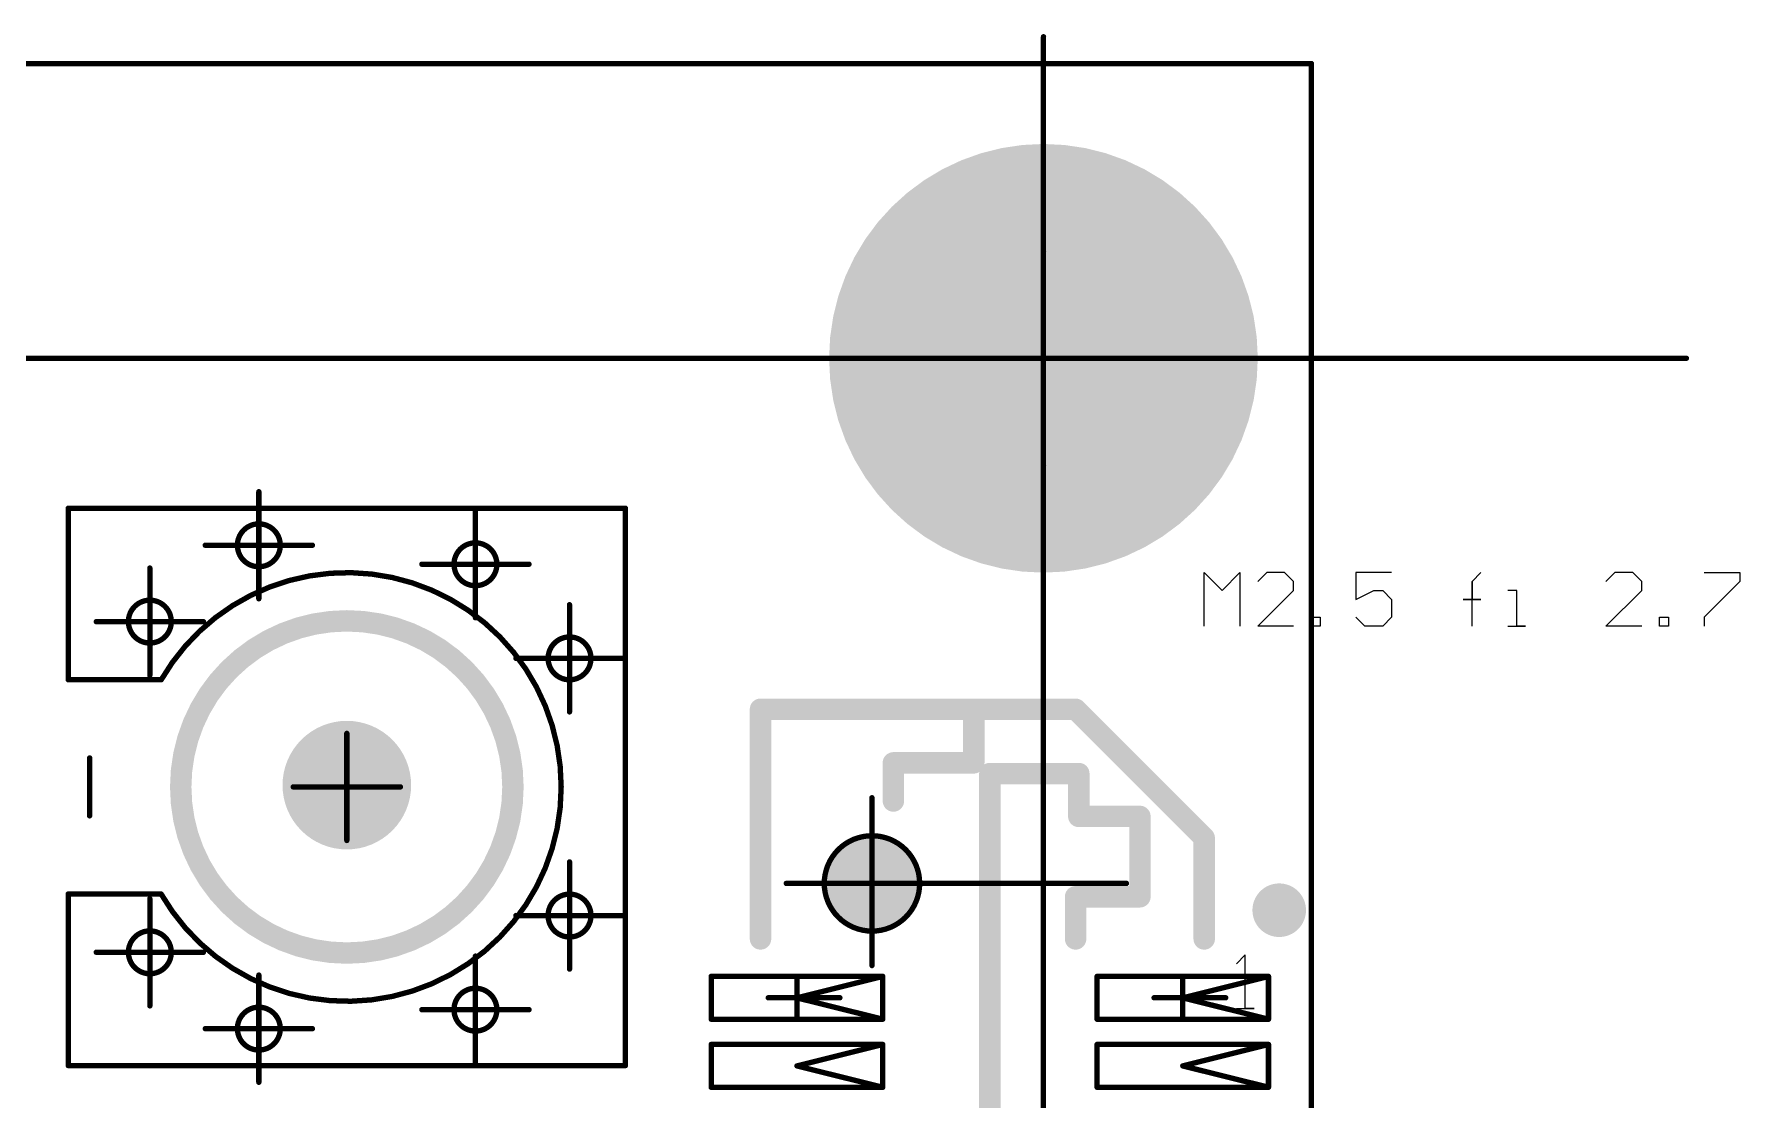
# Model space of a CAD drawing. Header units: millimetres. Extents: x 17 to 134, y 31 to 67.
# Drawn here: x 118.08 to 134, y 56.33 to 66.28 of the extents above; entities that cross this region are included whole.
import ezdxf

# ---------------------------------------------------------------- set-up
doc = ezdxf.new("R2010")
doc.units = ezdxf.units.MM
for name, color, linetype in [('Mechanical1', 6, 'Continuous'), ('Mechanical2', 216, 'Continuous'), ('Mechanical8', 56, 'Continuous'), ('MultiLayer', 9, 'Continuous'), ('PadHoleLayer', 156, 'Continuous'), ('TopOverlay', 2, 'Continuous')]:
    doc.layers.add(name, color=color, linetype=linetype)

# ---------------------------------------------------------------- blocks, each defined once
blk = doc.blocks.new('AMPHENOL_SMP_MSLD_PCT_10_50')
at = {"layer": 'Mechanical8', "const_width": 0.05}
for points in [[(-2.6, 2.6), (-1, 2.6)], [(-2.6, 2.6), (-2.6, -2.6)], [(-1, 2.6), (-1, 1.732)], [(1, 2.6), (1, 1.732)], [(1, 2.6), (2.6, 2.6)], [(2.6, 2.6), (2.6, -2.6)], [(-0.27, 2.4), (0.27, 2.4)], [(-1.543, 2.338), (-1.543, 1.838)], [(1.543, 2.338), (1.543, 1.838)], [(-2.043, 1.838), (-1.543, 1.838)], [(-1.543, 1.838), (-1.043, 1.838)], [(-1.543, 1.838), (-1.543, 1.338)], [(1.043, 1.838), (1.543, 1.838)], [(1.543, 1.838), (2.043, 1.838)], [(1.543, 1.838), (1.543, 1.338)], [(-2.255, 1.321), (-2.255, 0.821)], [(2.255, 1.321), (2.255, 0.821)], [(-2.755, 0.821), (-2.255, 0.821)], [(-2.255, 0.821), (-1.755, 0.821)], [(-2.255, 0.821), (-2.255, 0.321)], [(1.755, 0.821), (2.255, 0.821)], [(2.255, 0.821), (2.755, 0.821)], [(2.255, 0.821), (2.255, 0.321)], [(0, 0.5), (0, 0)], [(-0.5, 0), (0, 0)], [(0, 0), (0.5, 0)], [(0, 0), (0, -0.5)], [(-2.078, -0.7), (-2.078, -1.2)], [(2.078, -0.7), (2.078, -1.2)], [(-2.578, -1.2), (-2.078, -1.2)], [(-2.078, -1.2), (-1.578, -1.2)], [(-2.078, -1.2), (-2.078, -1.7)], [(1.578, -1.2), (2.078, -1.2)], [(2.078, -1.2), (2.578, -1.2)], [(2.078, -1.2), (2.078, -1.7)], [(-1.2, -1.578), (-1.2, -2.078)], [(1.2, -1.578), (1.2, -2.078)], [(-1.7, -2.078), (-1.2, -2.078)], [(-1.2, -2.078), (-0.7, -2.078)], [(-1.2, -2.078), (-1.2, -2.578)], [(0.7, -2.078), (1.2, -2.078)], [(1.2, -2.078), (1.7, -2.078)], [(1.2, -2.078), (1.2, -2.578)], [(-2.6, -2.6), (2.6, -2.6)]]:
    blk.add_lwpolyline(points, dxfattribs=at)
at = {"layer": 'Mechanical8'}
for points, const_width in [([(-2.612, 2.6, 1), (-2.587, 2.6, 1)], 0.025), ([(-2.612, 2.6, 1), (-2.587, 2.6, 1)], 0.025), ([(-1.012, 2.6, 1), (-0.987, 2.6, 1)], 0.025), ([(-1.012, 2.6, 1), (-0.987, 2.6, 1)], 0.025), ([(0.988, 2.6, 1), (1.013, 2.6, 1)], 0.025), ([(0.988, 2.6, 1), (1.013, 2.6, 1)], 0.025), ([(2.588, 2.6, 1), (2.613, 2.6, 1)], 0.025), ([(2.588, 2.6, 1), (2.613, 2.6, 1)], 0.025), ([(-0.282, 2.4, 1), (-0.257, 2.4, 1)], 0.025), ([(0.258, 2.4, 1), (0.283, 2.4, 1)], 0.025), ([(-1.555, 2.338, 1), (-1.53, 2.338, 1)], 0.025), ([(1.53, 2.338, 1), (1.555, 2.338, 1)], 0.025), ([(-1.343, 1.838, 1), (-1.743, 1.838, 1)], 0.05), ([(1.743, 1.838, 1), (1.343, 1.838, 1)], 0.05), ([(-2.055, 1.838, 1), (-2.03, 1.838, 1)], 0.025), ([(-1.755, 1.838, 1), (-1.73, 1.838, 1)], 0.025), ([(-1.555, 1.838, 1), (-1.53, 1.838, 1)], 0.025), ([(-1.555, 1.838, 1), (-1.53, 1.838, 1)], 0.025), ([(-1.555, 1.838, 1), (-1.53, 1.838, 1)], 0.025), ([(-1.555, 1.838, 1), (-1.53, 1.838, 1)], 0.025), ([(-1.355, 1.838, 1), (-1.33, 1.838, 1)], 0.025), ([(-1.055, 1.838, 1), (-1.03, 1.838, 1)], 0.025), ([(-1.012, 1.732, 1), (-0.987, 1.732, 1)], 0.025), ([(-1.012, 1.732, 1), (-0.987, 1.732, 1)], 0.025), ([(0.988, 1.732, 1), (1.013, 1.732, 1)], 0.025), ([(0.988, 1.732, 1), (1.013, 1.732, 1)], 0.025), ([(1.03, 1.838, 1), (1.055, 1.838, 1)], 0.025), ([(1.33, 1.838, 1), (1.355, 1.838, 1)], 0.025), ([(1.53, 1.838, 1), (1.555, 1.838, 1)], 0.025), ([(1.53, 1.838, 1), (1.555, 1.838, 1)], 0.025), ([(1.53, 1.838, 1), (1.555, 1.838, 1)], 0.025), ([(1.53, 1.838, 1), (1.555, 1.838, 1)], 0.025), ([(1.73, 1.838, 1), (1.755, 1.838, 1)], 0.025), ([(2.03, 1.838, 1), (2.055, 1.838, 1)], 0.025), ([(-2.268, 1.321, 1), (-2.243, 1.321, 1)], 0.025), ([(-1.555, 1.338, 1), (-1.53, 1.338, 1)], 0.025), ([(1.53, 1.338, 1), (1.555, 1.338, 1)], 0.025), ([(2.243, 1.321, 1), (2.268, 1.321, 1)], 0.025), ([(-2.055, 0.821, 1), (-2.455, 0.821, 1)], 0.05), ([(2.455, 0.821, 1), (2.055, 0.821, 1)], 0.05), ([(-2.768, 0.821, 1), (-2.743, 0.821, 1)], 0.025), ([(-2.468, 0.821, 1), (-2.443, 0.821, 1)], 0.025), ([(-2.268, 0.821, 1), (-2.243, 0.821, 1)], 0.025), ([(-2.268, 0.821, 1), (-2.243, 0.821, 1)], 0.025), ([(-2.268, 0.821, 1), (-2.243, 0.821, 1)], 0.025), ([(-2.268, 0.821, 1), (-2.243, 0.821, 1)], 0.025), ([(-2.068, 0.821, 1), (-2.043, 0.821, 1)], 0.025), ([(-1.768, 0.821, 1), (-1.743, 0.821, 1)], 0.025), ([(1.743, 0.821, 1), (1.768, 0.821, 1)], 0.025), ([(2.043, 0.821, 1), (2.068, 0.821, 1)], 0.025), ([(2.243, 0.821, 1), (2.268, 0.821, 1)], 0.025), ([(2.243, 0.821, 1), (2.268, 0.821, 1)], 0.025), ([(2.243, 0.821, 1), (2.268, 0.821, 1)], 0.025), ([(2.243, 0.821, 1), (2.268, 0.821, 1)], 0.025), ([(2.443, 0.821, 1), (2.468, 0.821, 1)], 0.025), ([(2.743, 0.821, 1), (2.768, 0.821, 1)], 0.025), ([(-0.012, 0.5, 1), (0.013, 0.5, 1)], 0.025), ([(-2.268, 0.321, 1), (-2.243, 0.321, 1)], 0.025), ([(2.243, 0.321, 1), (2.268, 0.321, 1)], 0.025), ([(-0.512, 0, 1), (-0.487, 0, 1)], 0.025), ([(-0.012, 0, 1), (0.013, 0, 1)], 0.025), ([(-0.012, 0, 1), (0.013, 0, 1)], 0.025), ([(-0.012, 0, 1), (0.013, 0, 1)], 0.025), ([(-0.012, 0, 1), (0.013, 0, 1)], 0.025), ([(0.488, 0, 1), (0.513, 0, 1)], 0.025), ([(-0.012, -0.5, 1), (0.013, -0.5, 1)], 0.025), ([(-2.091, -0.7, 1), (-2.066, -0.7, 1)], 0.025), ([(2.066, -0.7, 1), (2.091, -0.7, 1)], 0.025), ([(-1.878, -1.2, 1), (-2.278, -1.2, 1)], 0.05), ([(2.278, -1.2, 1), (1.878, -1.2, 1)], 0.05), ([(-2.591, -1.2, 1), (-2.566, -1.2, 1)], 0.025), ([(-2.291, -1.2, 1), (-2.266, -1.2, 1)], 0.025), ([(-2.091, -1.2, 1), (-2.066, -1.2, 1)], 0.025), ([(-2.091, -1.2, 1), (-2.066, -1.2, 1)], 0.025), ([(-2.091, -1.2, 1), (-2.066, -1.2, 1)], 0.025), ([(-2.091, -1.2, 1), (-2.066, -1.2, 1)], 0.025), ([(-1.891, -1.2, 1), (-1.866, -1.2, 1)], 0.025), ([(-1.591, -1.2, 1), (-1.566, -1.2, 1)], 0.025), ([(1.566, -1.2, 1), (1.591, -1.2, 1)], 0.025), ([(1.866, -1.2, 1), (1.891, -1.2, 1)], 0.025), ([(2.066, -1.2, 1), (2.091, -1.2, 1)], 0.025), ([(2.066, -1.2, 1), (2.091, -1.2, 1)], 0.025), ([(2.066, -1.2, 1), (2.091, -1.2, 1)], 0.025), ([(2.066, -1.2, 1), (2.091, -1.2, 1)], 0.025), ([(2.266, -1.2, 1), (2.291, -1.2, 1)], 0.025), ([(2.566, -1.2, 1), (2.591, -1.2, 1)], 0.025), ([(-1.212, -1.578, 1), (-1.187, -1.578, 1)], 0.025), ([(1.188, -1.578, 1), (1.213, -1.578, 1)], 0.025), ([(-2.091, -1.7, 1), (-2.066, -1.7, 1)], 0.025), ([(2.066, -1.7, 1), (2.091, -1.7, 1)], 0.025), ([(-1, -2.078, 1), (-1.4, -2.078, 1)], 0.05), ([(1.4, -2.078, 1), (1, -2.078, 1)], 0.05), ([(-1.712, -2.078, 1), (-1.687, -2.078, 1)], 0.025), ([(-1.412, -2.078, 1), (-1.387, -2.078, 1)], 0.025), ([(-1.212, -2.078, 1), (-1.187, -2.078, 1)], 0.025), ([(-1.212, -2.078, 1), (-1.187, -2.078, 1)], 0.025), ([(-1.212, -2.078, 1), (-1.187, -2.078, 1)], 0.025), ([(-1.212, -2.078, 1), (-1.187, -2.078, 1)], 0.025), ([(-1.012, -2.078, 1), (-0.987, -2.078, 1)], 0.025), ([(-0.712, -2.078, 1), (-0.687, -2.078, 1)], 0.025), ([(0.688, -2.078, 1), (0.713, -2.078, 1)], 0.025), ([(0.988, -2.078, 1), (1.013, -2.078, 1)], 0.025), ([(1.188, -2.078, 1), (1.213, -2.078, 1)], 0.025), ([(1.188, -2.078, 1), (1.213, -2.078, 1)], 0.025), ([(1.188, -2.078, 1), (1.213, -2.078, 1)], 0.025), ([(1.188, -2.078, 1), (1.213, -2.078, 1)], 0.025), ([(1.388, -2.078, 1), (1.413, -2.078, 1)], 0.025), ([(1.688, -2.078, 1), (1.713, -2.078, 1)], 0.025), ([(-2.612, -2.6, 1), (-2.587, -2.6, 1)], 0.025), ([(-2.612, -2.6, 1), (-2.587, -2.6, 1)], 0.025), ([(-1.212, -2.578, 1), (-1.187, -2.578, 1)], 0.025), ([(1.188, -2.578, 1), (1.213, -2.578, 1)], 0.025), ([(2.588, -2.6, 1), (2.613, -2.6, 1)], 0.025), ([(2.588, -2.6, 1), (2.613, -2.6, 1)], 0.025)]:
    blk.add_lwpolyline(points, format="xyb", close=True, dxfattribs=dict(at, const_width=const_width))
at = {"layer": 'Mechanical8', "const_width": 0.05}
blk.add_lwpolyline([(1, 1.732, -3.732051), (-1, 1.732)], format="xyb", dxfattribs=at)
at = {"layer": 'MultiLayer', "const_width": 0.6}
blk.add_lwpolyline([(-0.283, 0, 1), (0.317, 0, 1)], format="xyb", close=True, dxfattribs=at)
at = {"layer": 'PadHoleLayer', "const_width": 0.4}
blk.add_lwpolyline([(-0.183, 0, 1), (0.217, 0, 1)], format="xyb", close=True, dxfattribs=at)
at = {"layer": 'TopOverlay'}
for points, const_width in [([(1.55, 0, 1), (-1.55, 0, 1)], 0.2), ([(-1.6, 0, 1), (-1.5, 0, 1)], 0.1), ([(1.5, 0, 1), (1.6, 0, 1)], 0.1)]:
    blk.add_lwpolyline(points, format="xyb", close=True, dxfattribs=dict(at, const_width=const_width))
blk = doc.blocks.new('SAMTEC_LSS_120_03_L_DV_A_59')
at = {"layer": 'Mechanical8', "const_width": 0.05}
for points in [[(5.198, 2.6), (5.198, 1)], [(5.198, 2.6), (5.597, 2.6)], [(5.597, 2.6), (5.597, 1)], [(5.833, 2.6), (5.833, 1)], [(5.833, 2.6), (6.232, 2.6)], [(6.232, 2.6), (6.232, 1)], [(5.397, 1.8), (5.198, 1)], [(5.397, 1.8), (5.597, 1)], [(6.032, 1.8), (5.833, 1)], [(6.032, 1.8), (6.232, 1)], [(7.1, 1.6), (7.1, 1.1)], [(6.6, 1.1), (7.1, 1.1)], [(7.1, 1.1), (7.6, 1.1)], [(7.1, 1.1), (7.1, 0.6)], [(5.198, 1), (5.597, 1)], [(5.833, 1), (6.232, 1)], [(5.198, -1), (5.198, -2.6)], [(5.198, -1), (5.597, -1)], [(5.597, -1), (5.597, -2.6)], [(5.833, -1), (5.833, -2.6)], [(5.833, -1), (6.232, -1)], [(6.232, -1), (6.232, -2.6)], [(5.397, -1.8), (5.198, -2.6)], [(5.397, -1.8), (5.597, -2.6)], [(6.032, -1.8), (5.833, -2.6)], [(6.032, -1.8), (6.232, -2.6)], [(5.198, -2.6), (5.597, -2.6)], [(5.833, -2.6), (6.232, -2.6)]]:
    blk.add_lwpolyline(points, dxfattribs=at)
at = {"layer": 'Mechanical8'}
for points, const_width in [([(5.185, 2.6, 1), (5.21, 2.6, 1)], 0.025), ([(5.185, 2.6, 1), (5.21, 2.6, 1)], 0.025), ([(5.585, 2.6, 1), (5.61, 2.6, 1)], 0.025), ([(5.585, 2.6, 1), (5.61, 2.6, 1)], 0.025), ([(5.82, 2.6, 1), (5.845, 2.6, 1)], 0.025), ([(5.82, 2.6, 1), (5.845, 2.6, 1)], 0.025), ([(6.22, 2.6, 1), (6.245, 2.6, 1)], 0.025), ([(6.22, 2.6, 1), (6.245, 2.6, 1)], 0.025), ([(5.385, 1.8, 1), (5.41, 1.8, 1)], 0.025), ([(5.385, 1.8, 1), (5.41, 1.8, 1)], 0.025), ([(6.02, 1.8, 1), (6.045, 1.8, 1)], 0.025), ([(6.02, 1.8, 1), (6.045, 1.8, 1)], 0.025), ([(7.088, 1.6, 1), (7.113, 1.6, 1)], 0.025), ([(7.545, 1.1, 1), (6.655, 1.1, 1)], 0.05), ([(6.588, 1.1, 1), (6.612, 1.1, 1)], 0.025), ([(6.643, 1.1, 1), (6.668, 1.1, 1)], 0.025), ([(7.088, 1.1, 1), (7.113, 1.1, 1)], 0.025), ([(7.088, 1.1, 1), (7.113, 1.1, 1)], 0.025), ([(7.088, 1.1, 1), (7.113, 1.1, 1)], 0.025), ([(7.088, 1.1, 1), (7.113, 1.1, 1)], 0.025), ([(7.533, 1.1, 1), (7.558, 1.1, 1)], 0.025), ([(7.588, 1.1, 1), (7.612, 1.1, 1)], 0.025), ([(5.185, 1, 1), (5.21, 1, 1)], 0.025), ([(5.185, 1, 1), (5.21, 1, 1)], 0.025), ([(5.185, 1, 1), (5.21, 1, 1)], 0.025), ([(5.585, 1, 1), (5.61, 1, 1)], 0.025), ([(5.585, 1, 1), (5.61, 1, 1)], 0.025), ([(5.585, 1, 1), (5.61, 1, 1)], 0.025), ([(5.82, 1, 1), (5.845, 1, 1)], 0.025), ([(5.82, 1, 1), (5.845, 1, 1)], 0.025), ([(5.82, 1, 1), (5.845, 1, 1)], 0.025), ([(6.22, 1, 1), (6.245, 1, 1)], 0.025), ([(6.22, 1, 1), (6.245, 1, 1)], 0.025), ([(6.22, 1, 1), (6.245, 1, 1)], 0.025), ([(7.088, 0.6, 1), (7.113, 0.6, 1)], 0.025), ([(5.185, -1, 1), (5.21, -1, 1)], 0.025), ([(5.185, -1, 1), (5.21, -1, 1)], 0.025), ([(5.585, -1, 1), (5.61, -1, 1)], 0.025), ([(5.585, -1, 1), (5.61, -1, 1)], 0.025), ([(5.82, -1, 1), (5.845, -1, 1)], 0.025), ([(5.82, -1, 1), (5.845, -1, 1)], 0.025), ([(6.22, -1, 1), (6.245, -1, 1)], 0.025), ([(6.22, -1, 1), (6.245, -1, 1)], 0.025), ([(5.385, -1.8, 1), (5.41, -1.8, 1)], 0.025), ([(5.385, -1.8, 1), (5.41, -1.8, 1)], 0.025), ([(6.02, -1.8, 1), (6.045, -1.8, 1)], 0.025), ([(6.02, -1.8, 1), (6.045, -1.8, 1)], 0.025), ([(5.185, -2.6, 1), (5.21, -2.6, 1)], 0.025), ([(5.185, -2.6, 1), (5.21, -2.6, 1)], 0.025), ([(5.185, -2.6, 1), (5.21, -2.6, 1)], 0.025), ([(5.585, -2.6, 1), (5.61, -2.6, 1)], 0.025), ([(5.585, -2.6, 1), (5.61, -2.6, 1)], 0.025), ([(5.585, -2.6, 1), (5.61, -2.6, 1)], 0.025), ([(5.82, -2.6, 1), (5.845, -2.6, 1)], 0.025), ([(5.82, -2.6, 1), (5.845, -2.6, 1)], 0.025), ([(5.82, -2.6, 1), (5.845, -2.6, 1)], 0.025), ([(6.22, -2.6, 1), (6.245, -2.6, 1)], 0.025), ([(6.22, -2.6, 1), (6.245, -2.6, 1)], 0.025), ([(6.22, -2.6, 1), (6.245, -2.6, 1)], 0.025)]:
    blk.add_lwpolyline(points, format="xyb", close=True, dxfattribs=dict(at, const_width=const_width))
at = {"layer": 'MultiLayer', "const_width": 0.25}
blk.add_lwpolyline([(6.975, 1.1, 1), (7.225, 1.1, 1)], format="xyb", close=True, dxfattribs=at)
at = {"layer": 'PadHoleLayer', "const_width": 0.45}
blk.add_lwpolyline([(6.875, 1.1, 1), (7.325, 1.1, 1)], format="xyb", close=True, dxfattribs=at)
at = {"layer": 'TopOverlay', "const_width": 0.2}
for points in [[(6.582, 2.14), (8.725, 2.14)], [(8.725, 2.14), (8.725, -0.8)], [(7.869, 0.9), (8.225, 0.9)], [(8.225, 0.9), (8.225, 0.15)], [(8.225, 0.15), (8.725, 0.15)], [(-8.125, 0), (8.125, 0)], [(8.125, 0), (8.125, -0.83)], [(6.582, -0.8), (6.975, -0.8)], [(6.975, -0.8), (6.975, -1.4)], [(8.725, -0.8), (7.525, -2)], [(7.725, -0.83), (8.125, -0.83)], [(7.725, -0.83), (7.725, -1.4)], [(6.975, -1.4), (7.725, -1.4)], [(6.582, -2), (7.525, -2)]]:
    blk.add_lwpolyline(points, dxfattribs=at)
at = {"layer": 'TopOverlay'}
for points, const_width in [([(6.532, 2.14, 1), (6.632, 2.14, 1)], 0.1), ([(8.675, 2.14, 1), (8.775, 2.14, 1)], 0.1), ([(8.675, 2.14, 1), (8.775, 2.14, 1)], 0.1), ([(7.819, 0.9, 1), (7.919, 0.9, 1)], 0.1), ([(8.175, 0.9, 1), (8.275, 0.9, 1)], 0.1), ([(8.175, 0.9, 1), (8.275, 0.9, 1)], 0.1), ([(8.175, 0.15, 1), (8.275, 0.15, 1)], 0.1), ([(8.175, 0.15, 1), (8.275, 0.15, 1)], 0.1), ([(8.675, 0.15, 1), (8.775, 0.15, 1)], 0.1), ([(8.075, 0, 1), (8.175, 0, 1)], 0.1), ([(8.075, 0, 1), (8.175, 0, 1)], 0.1), ([(6.532, -0.8, 1), (6.632, -0.8, 1)], 0.1), ([(6.925, -0.8, 1), (7.025, -0.8, 1)], 0.1), ([(6.925, -0.8, 1), (7.025, -0.8, 1)], 0.1), ([(7.675, -0.83, 1), (7.775, -0.83, 1)], 0.1), ([(7.675, -0.83, 1), (7.775, -0.83, 1)], 0.1), ([(8.075, -0.83, 1), (8.175, -0.83, 1)], 0.1), ([(8.075, -0.83, 1), (8.175, -0.83, 1)], 0.1), ([(8.675, -0.8, 1), (8.775, -0.8, 1)], 0.1), ([(8.675, -0.8, 1), (8.775, -0.8, 1)], 0.1), ([(6.925, -1.4, 1), (7.025, -1.4, 1)], 0.1), ([(6.925, -1.4, 1), (7.025, -1.4, 1)], 0.1), ([(7.675, -1.4, 1), (7.775, -1.4, 1)], 0.1), ([(7.675, -1.4, 1), (7.775, -1.4, 1)], 0.1), ([(6.532, -2, 1), (6.632, -2, 1)], 0.1), ([(7.475, -2, 1), (7.575, -2, 1)], 0.1), ([(7.475, -2, 1), (7.575, -2, 1)], 0.1), ([(6.975, -2.7, 1), (6.725, -2.7, 1)], 0.25), ([(6.662, -2.7, 1), (6.787, -2.7, 1)], 0.125), ([(6.913, -2.7, 1), (7.037, -2.7, 1)], 0.125)]:
    blk.add_lwpolyline(points, format="xyb", close=True, dxfattribs=dict(at, const_width=const_width))

msp = doc.modelspace()

# ---------------------------------------------------------------- linework, layer by layer
at = {"layer": 'Mechanical1', "const_width": 0.05}
for points in [[(58, 66), (130, 66)], [(130, 34), (130, 66)]]:
    msp.add_lwpolyline(points, dxfattribs=at)
at = {"layer": 'Mechanical1', "const_width": 0.025}
msp.add_lwpolyline([(129.988, 66, 1), (130.013, 66, 1)], format="xyb", close=True, dxfattribs=at)
msp.add_lwpolyline([(129.988, 66, 1), (130.013, 66, 1)], format="xyb", close=True, dxfattribs=at)
at = {"layer": 'Mechanical2'}
for p, q in [((129, 60.75), (129, 61.25)), ((129, 61.25), (129.167, 61.083)), ((129.167, 61.083), (129.333, 61.25)), ((129.333, 61.25), (129.333, 60.75)), ((129.583, 61.25), (129.5, 61.167)), ((129.75, 61.25), (129.583, 61.25)), ((129.833, 61.167), (129.75, 61.25)), ((129.833, 61.083), (129.833, 61.167)), ((130.749, 61.25), (130.416, 61.25)), ((130.416, 61.25), (130.416, 61)), ((131.499, 61.167), (131.582, 61.25)), ((131.499, 60.75), (131.499, 61.167)), ((131.499, 61.167), (131.499, 61)), ((131.499, 61), (131.499, 61.167)), ((132.832, 61.25), (132.749, 61.167)), ((132.999, 61.25), (132.832, 61.25)), ((133.082, 61.167), (132.999, 61.25)), ((133.082, 61.083), (133.082, 61.167)), ((133.665, 61.25), (133.998, 61.25)), ((133.998, 61.167), (133.665, 60.833)), ((133.998, 61.25), (133.998, 61.167)), ((129.5, 60.75), (129.833, 61.083)), ((130.416, 61), (130.583, 61.083)), ((130.583, 61.083), (130.666, 61.083)), ((130.666, 61.083), (130.749, 61)), ((130.749, 61), (130.749, 60.833)), ((131.499, 61), (131.416, 61)), ((131.416, 61), (131.582, 61)), ((131.582, 61), (131.499, 61)), ((131.916, 61.083), (131.832, 61.083)), ((131.916, 60.75), (131.916, 61.083)), ((132.749, 60.75), (133.082, 61.083)), ((130, 60.75), (130, 60.833)), ((130, 60.833), (130.083, 60.833)), ((130.083, 60.833), (130.083, 60.75)), ((130.5, 60.75), (130.416, 60.833)), ((130.749, 60.833), (130.666, 60.75)), ((133.249, 60.75), (133.249, 60.833)), ((133.249, 60.833), (133.332, 60.833)), ((133.332, 60.833), (133.332, 60.75)), ((133.665, 60.833), (133.665, 60.75)), ((129.833, 60.75), (129.5, 60.75)), ((130.083, 60.75), (130, 60.75)), ((130.666, 60.75), (130.5, 60.75)), ((131.832, 60.75), (131.999, 60.75)), ((131.999, 60.75), (131.916, 60.75)), ((133.082, 60.75), (132.749, 60.75)), ((133.332, 60.75), (133.249, 60.75)), ((129.383, 57.682), (129.3, 57.599)), ((129.383, 57.183), (129.383, 57.682)), ((129.3, 57.183), (129.467, 57.183)), ((129.467, 57.183), (129.383, 57.183))]:
    msp.add_line(p, q, dxfattribs=at)
at = {"layer": 'Mechanical2', "const_width": 0.05}
for points in [[(127.5, 63.25), (127.5, 66.25)], [(50.5, 63.25), (133.5, 63.25)], [(127.5, 31.25), (127.5, 63.25)], [(125.9, 58.35), (125.9, 59.15)], [(125.1, 58.35), (125.9, 58.35)], [(125.9, 57.583), (125.9, 58.35)], [(125.9, 58.35), (128.275, 58.35)], [(125.2, 57.283), (125.2, 57.482)], [(128.8, 57.283), (128.8, 57.482)], [(124.933, 57.283), (125.2, 57.283)], [(125.2, 57.283), (125.6, 57.283)], [(125.2, 57.083), (125.2, 57.283)], [(128.532, 57.283), (128.8, 57.283)], [(128.8, 57.083), (128.8, 57.283)], [(128.8, 57.283), (129.2, 57.283)]]:
    msp.add_lwpolyline(points, dxfattribs=at)
at = {"layer": 'Mechanical2', "const_width": 0.025}
for points in [[(127.488, 66.25, 1), (127.513, 66.25, 1)], [(127.488, 63.25, 1), (127.513, 63.25, 1)], [(127.488, 63.25, 1), (127.513, 63.25, 1)], [(133.488, 63.25, 1), (133.512, 63.25, 1)], [(125.888, 59.15, 1), (125.912, 59.15, 1)], [(125.088, 58.35, 1), (125.113, 58.35, 1)], [(125.888, 58.35, 1), (125.912, 58.35, 1)], [(125.888, 58.35, 1), (125.912, 58.35, 1)], [(125.888, 58.35, 1), (125.912, 58.35, 1)], [(125.888, 58.35, 1), (125.912, 58.35, 1)], [(128.262, 58.35, 1), (128.287, 58.35, 1)], [(125.188, 57.482, 1), (125.213, 57.482, 1)], [(125.888, 57.583, 1), (125.912, 57.583, 1)], [(128.787, 57.482, 1), (128.812, 57.482, 1)], [(124.92, 57.283, 1), (124.945, 57.283, 1)], [(125.188, 57.283, 1), (125.213, 57.283, 1)], [(125.188, 57.283, 1), (125.213, 57.283, 1)], [(125.188, 57.283, 1), (125.213, 57.283, 1)], [(125.188, 57.283, 1), (125.213, 57.283, 1)], [(125.588, 57.283, 1), (125.613, 57.283, 1)], [(128.52, 57.283, 1), (128.545, 57.283, 1)], [(128.787, 57.283, 1), (128.812, 57.283, 1)], [(128.787, 57.283, 1), (128.812, 57.283, 1)], [(128.787, 57.283, 1), (128.812, 57.283, 1)], [(128.787, 57.283, 1), (128.812, 57.283, 1)], [(129.188, 57.283, 1), (129.213, 57.283, 1)], [(125.188, 57.083, 1), (125.213, 57.083, 1)], [(128.787, 57.083, 1), (128.812, 57.083, 1)]]:
    msp.add_lwpolyline(points, format="xyb", close=True, dxfattribs=at)
at = {"layer": 'Mechanical8', "const_width": 0.05}
for points in [[(127.5, 63.25), (127.5, 64.25)], [(126, 63.25), (127.5, 63.25)], [(127.5, 63.25), (129, 63.25)], [(127.5, 62.25), (127.5, 63.25)]]:
    msp.add_lwpolyline(points, dxfattribs=at)
at = {"layer": 'Mechanical8', "const_width": 0.025}
for points in [[(127.488, 64.25, 1), (127.513, 64.25, 1)], [(125.988, 63.25, 1), (126.013, 63.25, 1)], [(127.488, 63.25, 1), (127.513, 63.25, 1)], [(127.488, 63.25, 1), (127.513, 63.25, 1)], [(127.488, 63.25, 1), (127.513, 63.25, 1)], [(127.488, 63.25, 1), (127.513, 63.25, 1)], [(128.988, 63.25, 1), (129.013, 63.25, 1)], [(127.488, 62.25, 1), (127.513, 62.25, 1)]]:
    msp.add_lwpolyline(points, format="xyb", close=True, dxfattribs=at)
at = {"layer": 'MultiLayer', "const_width": 2}
msp.add_lwpolyline([(126.5, 63.25, 1), (128.5, 63.25, 1)], format="xyb", close=True, dxfattribs=at)
at = {"layer": 'PadHoleLayer', "const_width": 1.3}
msp.add_lwpolyline([(126.85, 63.25, 1), (128.15, 63.25, 1)], format="xyb", close=True, dxfattribs=at)

# ---------------------------------------------------------------- block references
at = {"rotation": 90}
for name, p in [('AMPHENOL_SMP_MSLD_PCT_10_50', (121, 59.25)), ('SAMTEC_LSS_120_03_L_DV_A_59', (127, 51.25))]:
    msp.add_blockref(name, p, dxfattribs=at)

doc.saveas('drawing.dxf')
